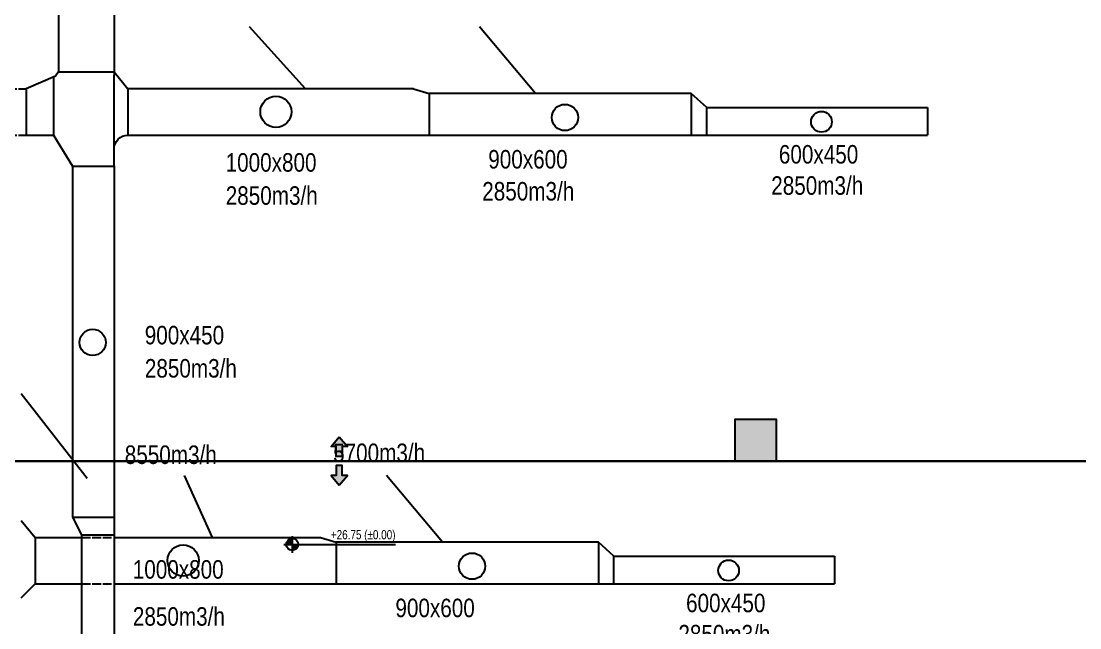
# Model space of a CAD drawing. Header units: centimetres. Extents: x 26200 to 113000, y -600 to 9300.
# Drawn here: x 63692 to 65979, y 3058 to 4369 of the extents above; entities that cross this region are included whole.
import ezdxf

# ---------------------------------------------------------------- set-up
doc = ezdxf.new("R2010")
doc.units = ezdxf.units.CM
doc.linetypes.add('DASHED', pattern=[1.524, 1.27, -0.254])
for name, color, linetype in [('A-ANNO-DIMS', 8, 'Continuous'), ('A-ANNO-TEXT', 8, 'Continuous'), ('A-AREA', 8, 'Continuous'), ('A-ELEV-01', 8, 'Continuous'), ('MTY-DONUS-CAP', 110, 'Continuous'), ('MTY-DONUS-KANALI', 4, 'Continuous'), ('MTY-DONUS-KANALI-GIZLI', 4, 'DASHED'), ('MTY-UFLEME-CAP', 21, 'Continuous'), ('MTY-UFLEME-KANALI', 20, 'Continuous'), ('MTY-UFLEME-KANALI-GIZLI', 20, 'DASHED'), ('S-CONC', 5, 'Continuous'), ('S-HTCH', 8, 'Continuous')]:
    doc.layers.add(name, color=color, linetype=linetype)
doc.styles.add('Fields_100', font='act_simplex.shx', dxfattribs={"width": 0.8, "height": 20})
doc.styles.add('ROTAS', font='arial.ttf')

msp = doc.modelspace()

# ---------------------------------------------------------------- hatches: boundary and pattern name
at = {"layer": 'A-ANNO-DIMS'}
h = msp.add_hatch(color=256, dxfattribs=at)
h.paths.add_polyline_path([(64278.1, 3251.4, 0.414214), (64265.1, 3238.4), (64278.1, 3238.4)])
h.paths.add_polyline_path([(64291.1, 3238.4), (64278.1, 3238.4), (64278.1, 3225.4, 0.414214)])
at = {"layer": 'A-ANNO-TEXT'}
h = msp.add_hatch(color=256, dxfattribs=at)
h.dxf.hatch_style = 1
h.paths.add_polyline_path([(64379.5, 3470.9), (64397.2, 3449.7), (64386.2, 3449.7), (64386.2, 3428.6), (64372.7, 3428.6), (64372.7, 3449.7), (64361.8, 3449.7)])
h = msp.add_hatch(color=256, dxfattribs=at)
h.dxf.hatch_style = 1
h.paths.add_polyline_path([(64379.5, 3366.3), (64397.2, 3387.4), (64386.2, 3387.4), (64386.2, 3408.6), (64372.7, 3408.6), (64372.7, 3387.4), (64361.8, 3387.4)])
at = {"layer": 'S-HTCH'}
h = msp.add_hatch(dxfattribs=at)
h.set_pattern_fill('ANSI33', color=256)
h.set_pattern_definition([(45, (47244.2896, 5721.5606), (-4.490128, 4.490128), []), (45, (47248.78, 5721.5606), (-4.490128, 4.490128), [3.175, -1.5875])])
h.paths.add_polyline_path([(63434.5, 1518.6), (63524.5, 1518.6), (63524.5, 1608.6), (63434.5, 1608.6)])
h.paths.add_polyline_path([(63434.5, 7218.6), (63524.5, 7218.6), (63524.5, 7308.6), (63434.5, 7308.6)])
h.paths.add_polyline_path([(61634.5, 1518.6), (61724.5, 1518.6), (61724.5, 1608.6), (61634.5, 1608.6)])
h.paths.add_polyline_path([(58034.5, 1518.6), (58124.5, 1518.6), (58124.5, 1608.6), (58034.5, 1608.6)])
h.paths.add_polyline_path([(61634.5, 7218.6), (61724.5, 7218.6), (61724.5, 7308.6), (61634.5, 7308.6)])
h.paths.add_polyline_path([(58034.5, 7218.6), (58124.5, 7218.6), (58124.5, 7308.6), (58034.5, 7308.6)])
h.paths.add_polyline_path([(63434.5, 3418.6), (63524.5, 3418.6), (63524.5, 3508.6), (63434.5, 3508.6)])
h.paths.add_polyline_path([(63434.5, 5318.6), (63524.5, 5318.6), (63524.5, 5408.6), (63434.5, 5408.6)])
h.paths.add_polyline_path([(61634.5, 3418.6), (61724.5, 3418.6), (61724.5, 3508.6), (61634.5, 3508.6)])
h.paths.add_polyline_path([(58034.5, 3418.6), (58124.5, 3418.6), (58124.5, 3508.6), (58034.5, 3508.6)])
h.paths.add_polyline_path([(61634.5, 5318.6), (61724.5, 5318.6), (61724.5, 5408.6), (61634.5, 5408.6)])
h.paths.add_polyline_path([(58034.5, 5318.6), (58124.5, 5318.6), (58124.5, 5408.6), (58034.5, 5408.6)])
h.paths.add_polyline_path([(68834.5, 3418.6), (68924.5, 3418.6), (68924.5, 3508.6), (68834.5, 3508.6)])
h.paths.add_polyline_path([(68834.5, 5318.6), (68924.5, 5318.6), (68924.5, 5408.6), (68834.5, 5408.6)])
h.paths.add_polyline_path([(67034.5, 3418.6), (67124.5, 3418.6), (67124.5, 3508.6), (67034.5, 3508.6)])
h.paths.add_polyline_path([(67034.5, 5318.6), (67124.5, 5318.6), (67124.5, 5408.6), (67034.5, 5408.6)])
h.paths.add_polyline_path([(65234.5, 3418.6), (65324.5, 3418.6), (65324.5, 3508.6), (65234.5, 3508.6)])
h.paths.add_polyline_path([(65234.5, 5318.6), (65324.5, 5318.6), (65324.5, 5408.6), (65234.5, 5408.6)])
h.paths.add_polyline_path([(61534.5, 3418.6), (61624.5, 3418.6), (61624.5, 3508.6), (61534.5, 3508.6)])
h.paths.add_polyline_path([(61534.5, 5318.6), (61624.5, 5318.6), (61624.5, 5408.6), (61534.5, 5408.6)])
h.paths.add_polyline_path([(59834.5, 3418.6), (59924.5, 3418.6), (59924.5, 3508.6), (59834.5, 3508.6)])
h.paths.add_polyline_path([(59834.5, 5318.6), (59924.5, 5318.6), (59924.5, 5408.6), (59834.5, 5408.6)])
h.paths.add_polyline_path([(56234.5, 3418.6), (56324.5, 3418.6), (56324.5, 3508.6), (56234.5, 3508.6)])
h.paths.add_polyline_path([(56234.5, 5318.6), (56324.5, 5318.6), (56324.5, 5408.6), (56234.5, 5408.6)])
h.paths.add_polyline_path([(54434.5, 3418.6), (54524.5, 3418.6), (54524.5, 3508.6), (54434.5, 3508.6)])
h.paths.add_polyline_path([(54434.5, 5318.6), (54524.5, 5318.6), (54524.5, 5408.6), (54434.5, 5408.6)])
h.paths.add_polyline_path([(52634.5, 3418.6), (52724.5, 3418.6), (52724.5, 3508.6), (52634.5, 3508.6)])
h.paths.add_polyline_path([(52634.5, 5318.6), (52724.5, 5318.6), (52724.5, 5408.6), (52634.5, 5408.6)])
h.paths.add_polyline_path([(70634.5, 5318.6), (70724.5, 5318.6), (70724.5, 5408.6), (70634.5, 5408.6)])
h.paths.add_polyline_path([(70634.5, 3418.6), (70724.5, 3418.6), (70724.5, 3508.6), (70634.5, 3508.6)])
h.paths.add_polyline_path([(70634.5, 1518.6), (70724.5, 1518.6), (70724.5, 1608.6), (70634.5, 1608.6)])
h.paths.add_polyline_path([(68834.5, 1518.6), (68924.5, 1518.6), (68924.5, 1608.6), (68834.5, 1608.6)])
h.paths.add_polyline_path([(67034.5, 1518.6), (67124.5, 1518.6), (67124.5, 1608.6), (67034.5, 1608.6)])
h.paths.add_polyline_path([(65234.5, 1518.6), (65324.5, 1518.6), (65324.5, 1608.6), (65234.5, 1608.6)])
h.paths.add_polyline_path([(61534.5, 1518.6), (61624.5, 1518.6), (61624.5, 1608.6), (61534.5, 1608.6)])
h.paths.add_polyline_path([(59834.5, 1518.6), (59924.5, 1518.6), (59924.5, 1608.6), (59834.5, 1608.6)])
h.paths.add_polyline_path([(56234.5, 1518.6), (56324.5, 1518.6), (56324.5, 1608.6), (56234.5, 1608.6)])
h.paths.add_polyline_path([(54434.5, 1518.6), (54524.5, 1518.6), (54524.5, 1608.6), (54434.5, 1608.6)])
h.paths.add_polyline_path([(52634.5, 1518.6), (52724.5, 1518.6), (52724.5, 1608.6), (52634.5, 1608.6)])
h.paths.add_polyline_path([(70634.5, 7218.6), (70724.5, 7218.6), (70724.5, 7308.6), (70634.5, 7308.6)])
h.paths.add_polyline_path([(68834.5, 7218.6), (68924.5, 7218.6), (68924.5, 7308.6), (68834.5, 7308.6)])
h.paths.add_polyline_path([(67034.5, 7218.6), (67124.5, 7218.6), (67124.5, 7308.6), (67034.5, 7308.6)])
h.paths.add_polyline_path([(65234.5, 7218.6), (65324.5, 7218.6), (65324.5, 7308.6), (65234.5, 7308.6)])
h.paths.add_polyline_path([(61534.5, 7218.6), (61624.5, 7218.6), (61624.5, 7308.6), (61534.5, 7308.6)])
h.paths.add_polyline_path([(59834.5, 7218.6), (59924.5, 7218.6), (59924.5, 7308.6), (59834.5, 7308.6)])
h.paths.add_polyline_path([(56234.5, 7218.6), (56324.5, 7218.6), (56324.5, 7308.6), (56234.5, 7308.6)])
h.paths.add_polyline_path([(54434.5, 7218.6), (54524.5, 7218.6), (54524.5, 7308.6), (54434.5, 7308.6)])
h.paths.add_polyline_path([(52634.5, 7218.6), (52724.5, 7218.6), (52724.5, 7308.6), (52634.5, 7308.6)])

# ---------------------------------------------------------------- linework, layer by layer
at = {"layer": 'A-ANNO-DIMS'}
for p, q in [((64278.1, 3256.4), (64278.1, 3220.4)), ((64260.1, 3238.4), (64501.1, 3238.4))]:
    msp.add_line(p, q, dxfattribs=at)
msp.add_circle((64278.1, 3238.4), 13, dxfattribs=at)
at = {"layer": 'A-ANNO-TEXT'}
for points in [[(64379.5, 3470.9), (64397.2, 3449.7), (64386.2, 3449.7), (64386.2, 3428.6), (64372.7, 3428.6), (64372.7, 3449.7), (64361.8, 3449.7)], [(64379.5, 3366.3), (64397.2, 3387.4), (64386.2, 3387.4), (64386.2, 3408.6), (64372.7, 3408.6), (64372.7, 3387.4), (64361.8, 3387.4)]]:
    msp.add_lwpolyline(points, close=True, dxfattribs=at)
at = {"layer": 'A-AREA'}
for points in [[(62587, 7318.6), (70734.5, 7318.6), (70734.5, 3418.6), (52612, 3418.6), (52612, 7318.6), (59834.5, 7318.6), (59834.5, 7053.6), (62587, 7053.6)], [(52612, 1508.6), (52612, 3418.6), (70734.5, 3418.6), (70734.5, 2981.1), (63779.5, 2981.1), (63779.2, 1508.6), (63517, 1508.6), (63517, 2981.1), (58079.5, 2981.1), (58079.5, 1508.6), (56279.5, 1508.6), (56279.5, 2981.1), (52979.5, 2981.1), (52979.5, 1508.6)]]:
    msp.add_lwpolyline(points, close=True, dxfattribs=at)
at = {"layer": 'A-ELEV-01'}
for p, q in [((63524.5, 3418.6), (65234.5, 3418.6)), ((65324.5, 3418.6), (67034.5, 3418.6))]:
    msp.add_line(p, q, dxfattribs=at)
at = {"layer": 'MTY-DONUS-CAP', "color": 1}
for points in [[(64306.6, 4222.3), (64185.8, 4356.5)], [(64803.3, 4212.3), (64682.4, 4356.5)]]:
    msp.add_lwpolyline(points, dxfattribs=at)
at = {"layer": 'MTY-DONUS-KANALI', "color": 1}
for points in [[(63893, 6142.5), (63893, 4252.2)], [(63773, 4258.9), (63893, 4258.9)], [(63893, 4258.9), (63923, 4222.2)], [(63762, 4247.6), (63762, 4122.3)], [(63893, 4092.3), (63893, 4252.2)], [(63703, 4222.2), (63703, 4122.3)], [(64539.8, 4222.3), (63922.9, 4222.3)], [(63923, 4222.2), (63923, 4122.3)], [(64539.8, 4222.3), (64573.6, 4212.3)], [(65139.8, 4212.3), (64573.6, 4212.3)], [(64573.6, 4212.3), (64573.6, 4122.3)], [(65173.7, 4182.3), (65139.8, 4212.3)], [(65139.8, 4212.3), (65139.8, 4122.3)], [(65173.7, 4122.3), (65173.7, 4182.3)], [(65173.7, 4182.3), (65650.2, 4182.3)], [(65650.2, 4182.3), (65650.2, 4122.3)], [(63762, 4122.3), (63803, 4055.3)], [(63803, 4055.3), (63893, 4055.3)], [(63803, 4055.3), (63803, 3297.3), (63823, 3259.2)], [(63893, 4055.3), (63893, 2788.2)], [(63803, 3297.3), (63893, 3297.3)], [(63823, 3259.2), (63823, 2788.2)], [(63823, 3259.2), (63893, 3259.2)]]:
    msp.add_lwpolyline(points, dxfattribs=at)
at = {"layer": 'MTY-DONUS-KANALI'}
for points in [[(63773, 6075.5), (63773, 4258.9)], [(63773, 4258.9), (63766.9, 4249.7)], [(63766.9, 4249.7), (63703, 4222.2)], [(63692.4, 4222.2), (63703, 4222.2)], [(63692.4, 4122.3), (63762, 4122.3)]]:
    msp.add_lwpolyline(points, dxfattribs=at)
at = {"layer": 'MTY-DONUS-KANALI', "color": 1}
msp.add_lwpolyline([(63893, 4055.3), (63893, 4092.3, -0.414214), (63923, 4122.3), (65650.2, 4122.3)], format="xyb", dxfattribs=at)
for centre, radius in [((64242.8, 4172.9), 33.7), ((64867.1, 4160.5), 28.4), ((65421.3, 4151.2), 22.4), ((63846.8, 3674.8), 28.4)]:
    msp.add_circle(centre, radius, dxfattribs=at)
at = {"layer": 'MTY-DONUS-KANALI-GIZLI', "ltscale": 15}
for points in [[(63572.4, 4222.2), (63692.4, 4222.2)], [(63572.4, 4122.3), (63692.4, 4122.3)]]:
    msp.add_lwpolyline(points, dxfattribs=at)
at = {"layer": 'MTY-UFLEME-CAP', "color": 1}
msp.add_lwpolyline([(63835.3, 3380.5), (63692.4, 3563.6)], dxfattribs=at)
at = {"layer": 'MTY-UFLEME-CAP', "color": 5}
for points in [[(64106, 3253.3), (64045.2, 3387.5)], [(64602.7, 3243.3), (64481.8, 3387.5)]]:
    msp.add_lwpolyline(points, dxfattribs=at)
at = {"layer": 'MTY-UFLEME-KANALI', "color": 5}
for points in [[(63692.4, 3289.9), (63722.4, 3253.2)], [(63722.4, 3253.2), (63722.4, 3153.3)], [(64339.2, 3253.3), (64373, 3243.3)], [(64939.3, 3243.3), (64373, 3243.3)], [(64373, 3243.3), (64373, 3153.3)], [(64973.1, 3213.3), (64939.3, 3243.3)], [(64939.3, 3243.3), (64939.3, 3153.3)], [(64973.1, 3153.3), (64973.1, 3213.3)], [(64973.1, 3213.3), (65449.6, 3213.3)], [(65449.6, 3213.3), (65449.6, 3153.3)]]:
    msp.add_lwpolyline(points, dxfattribs=at)
at = {"layer": 'MTY-UFLEME-KANALI'}
for points in [[(63722.4, 3253.3), (63823, 3253.3)], [(63893, 3253.3), (64339.2, 3253.3)], [(63692.4, 3123.3), (63722.4, 3153.3)], [(63722.4, 3153.3), (63823, 3153.3)], [(63893, 3153.3), (65449.6, 3153.3)]]:
    msp.add_lwpolyline(points, dxfattribs=at)
at = {"layer": 'MTY-UFLEME-KANALI', "color": 5}
for centre, radius in [((64042.3, 3203.9), 33.7), ((64666.5, 3191.5), 28.4), ((65220.7, 3182.2), 22.4)]:
    msp.add_circle(centre, radius, dxfattribs=at)
at = {"layer": 'MTY-UFLEME-KANALI-GIZLI', "ltscale": 15}
for points in [[(63823, 3253.3), (63893, 3253.3)], [(63823, 3153.3), (63893, 3153.3)]]:
    msp.add_lwpolyline(points, dxfattribs=at)
at = {"layer": 'S-CONC'}
msp.add_lwpolyline([(65234.5, 3418.6), (65324.5, 3418.6), (65324.5, 3508.6), (65234.5, 3508.6)], close=True, dxfattribs=at)

# ---------------------------------------------------------------- texts
at = {"layer": 'A-ANNO-TEXT', "insert": (64501.1, 3243.4), "char_height": 20, "attachment_point": 9, "style": 'Fields_100'}
msp.add_mtext_dynamic_manual_height_columns('+26.75 (%%P0.00)', width=436.665, gutter_width=100, heights=[0], dxfattribs=at)
at = {"layer": 'MTY-DONUS-CAP', "color": 1, "style": 'ROTAS', "width": 0.8}
for s, p in [('600x450', (65329.3, 4061)), ('1000x800', (64134.1, 4043.5)), ('900x600', (64701.5, 4050.3)), ('2850m3/h', (65312.8, 3993.6)), ('2850m3/h', (64134.3, 3971.9)), ('2850m3/h', (64688.5, 3981.2)), ('900x450', (63959.4, 3670.5)), ('2850m3/h', (63959.6, 3598.8))]:
    msp.add_text(s, height=40, dxfattribs=at).set_placement(p)
at = {"layer": 'MTY-DONUS-CAP', "color": 5, "style": 'ROTAS', "width": 0.8}
msp.add_text('2850m3/h', height=40, dxfattribs=at).set_placement((63933.7, 3062.9))
at = {"layer": 'MTY-UFLEME-CAP', "color": 5, "style": 'ROTAS', "width": 0.8}
for s, p in [('8550m3/h', (63916.2, 3412.2)), ('5700m3/h', (64366.3, 3416.3)), ('1000x800', (63933.5, 3164.5)), ('900x600', (64500.9, 3081.3)), ('600x450', (65128.8, 3092)), ('2850m3/h', (65112.2, 3024.6))]:
    msp.add_text(s, height=40, dxfattribs=at).set_placement(p)

doc.saveas('drawing.dxf')
